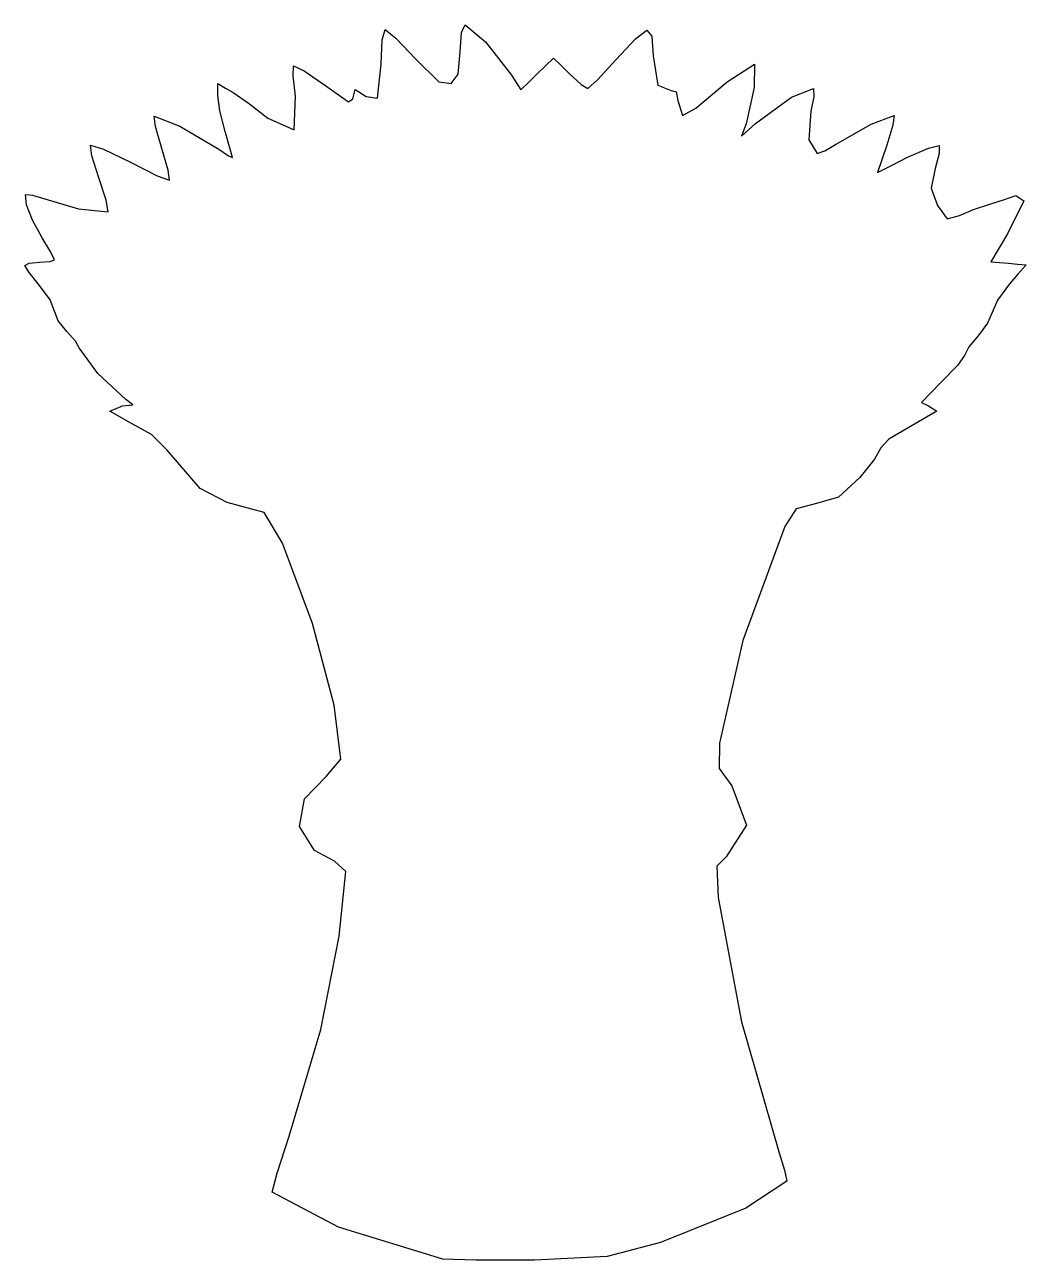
# Model space of a CAD drawing. Extents: x 0 to 152, y 0 to 188.
import ezdxf

# ---------------------------------------------------------------- set-up
doc = ezdxf.new("R2010")
doc.units = 0
doc.layers.get('0').update_dxf_attribs({"linetype": 'CONTINUOUS'})

msp = doc.modelspace()

# ---------------------------------------------------------------- linework, layer by layer
at = {"color": 7}
msp.add_lwpolyline([(63.375, 0.485782), (47.541603, 5.31606), (37.5, 10.636245), (38.253264, 13.508647), (40.064303, 19.09905), (44.888047, 35.255288), (47.660265, 49.409475), (48.665793, 59.225265), (46.929435, 60.75), (43.903041, 62.382668), (41.622844, 66.006795), (42.41353, 70.231898), (45.670819, 73.58517), (47.925343, 76.240695), (46.888103, 84.429413), (43.629057, 96.753255), (39.074204, 108.95961), (36.296969, 113.607793), (30.702062, 115.089592), (26.585189, 117.228793), (21.57415, 123.064294), (19.223055, 125.388641), (16.180805, 127.063826), (12.889938, 128.957652), (14.8125, 129.776576), (16.364348, 129.92802), (15.320926, 130.714076), (11.071642, 134.666897), (8.25, 138.522665), (7.699219, 139.545677), (6.375, 141), (5.050781, 142.638594), (4.5, 144.104638), (3.839063, 145.806016), (2.25, 148.010414), (0.660937, 149.956406), (0, 151.036511), (0.660937, 151.36385), (2.25, 151.5), (3.839063, 151.614534), (4.5, 151.889904), (3.95801, 153.02384), (2.654929, 155.202589), (1.199924, 157.872115), (0.292672, 160.186004), (0.1044, 161.797128), (1.200243, 161.653316), (8.168764, 159.589602), (12.638641, 159.125225), (12.3323, 160.941302), (11.225563, 164.315344), (10.169661, 167.610097), (9.985543, 169.235543), (11.9398, 168.656206), (16.025098, 166.650098), (20.072492, 164.606086), (21.935618, 163.935618), (21.717721, 165.480221), (20.761801, 168.761801), (19.822564, 172.060064), (19.644775, 173.644776), (23.506896, 172.132505), (29.416167, 168.631678), (30.885489, 167.653811), (31.491882, 167.386429), (31.158051, 168.636418), (30.366882, 171.306698), (29.578085, 174.43512), (29.25, 176.7866), (29.25, 177.685702), (29.25, 178.584804), (30.409362, 177.907353), (31.568724, 177.229902), (34.073203, 175.53484), (36.83853, 173.362104), (40.831984, 171.551603), (41.054582, 176.665712), (40.667899, 179.731793), (40.747172, 181.247172), (42.351248, 180.526602), (45.630579, 178.216892), (49.067112, 175.825661), (49.713974, 176.262761), (50.061126, 177.701869), (51.743147, 176.633258), (53.469473, 176.346857), (54, 181.544263), (54.186773, 185.220815), (54.635822, 186.75), (56.259607, 185.441585), (59.270746, 182.295822), (62.771257, 178.823058), (64.634924, 178.572209), (65.71663, 180.001933), (66, 183.401388), (66.222859, 186.318224), (66.772913, 187.5), (69.830789, 184.893066), (73.790869, 179.853521), (74.498804, 178.754824), (75.206738, 177.656128), (76.444845, 178.856149), (77.682953, 180.056171), (78.92106, 181.256193), (80.159168, 182.456214), (81.335723, 181.279661), (82.512278, 180.103107), (84.322448, 178.460825), (85.37019, 177.816721), (86.828273, 179.14652), (89.625, 182.25), (92.54883, 185.35348), (94.3125, 186.683278), (95.021422, 185.764577), (95.25, 182.775), (95.941665, 178.34194), (97.966395, 177.51385), (98.750003, 177.352342), (99, 175.999505), (99.717623, 173.745891), (101.698837, 174.831592), (106.459357, 178.831622), (110.583937, 181.5), (110.561295, 177.97996), (109.346288, 172.5), (108.996645, 171.5625), (108.64701, 170.625), (109.704007, 171.58389), (110.761005, 172.542779), (116.18958, 176.542764), (119.5608, 177.853879), (119.601825, 176.585091), (119.162543, 174.404744), (118.822042, 170.050402), (120.086047, 168), (121.241092, 168.401908), (122.88426, 169.368197), (128.26536, 172.445759), (131.753392, 173.746643), (131.56971, 172.298179), (130.674232, 169.269544), (129.973057, 167.192589), (129.271883, 165.115635), (131.491867, 166.23628), (133.711852, 167.356924), (136.971068, 168.816348), (138.572205, 169.177833), (138.572257, 167.981512), (137.982075, 165.695574), (137.364772, 162.72106), (138.336292, 160.099554), (139.786582, 158.073056), (141.66303, 158.574963), (143.81979, 159.508684), (146.250037, 160.335919), (148.489492, 161.024219), (150.187537, 161.623903), (151.405642, 160.810289), (148.954177, 155.808934), (147.68124, 153.695023), (146.40831, 151.581112), (147.75564, 151.467084), (149.102977, 151.353056), (150.450307, 151.239028), (151.797645, 151.125), (150.525855, 149.680546), (149.254057, 148.236091), (147.42648, 145.772645), (146.604345, 143.906654), (145.94217, 142.276342), (144.499132, 140.379524), (143.087272, 138.672674), (142.500037, 137.499092), (141.40791, 135.916896), (138.782167, 133.227632), (135.914362, 130.277425), (136.951432, 129.75), (138.2163, 128.964501), (133.889565, 126.414957), (130.96602, 124.691653), (129.750037, 123.392399), (128.813707, 121.654297), (126.562537, 118.875893), (123.339022, 115.932851), (119.991367, 114.975949), (116.91681, 114.172051), (115.217692, 111.485115), (108.844912, 94.223242), (105.312225, 78.66339), (105.235635, 74.796945), (107.163705, 72.20172), (109.395022, 66.207728), (106.296772, 61.441785), (104.884545, 60.000075), (105.095437, 55.263503), (108.627577, 36.445875), (114.318847, 16.593203), (115.153065, 13.975125), (115.500037, 12.289073), (109.292107, 8.195445), (96.375, 2.97771), (88.253385, 0.864525), (77.25, 0.331635), (68.378906, 0.297735)], close=True, dxfattribs=at)

doc.saveas('drawing.dxf')
